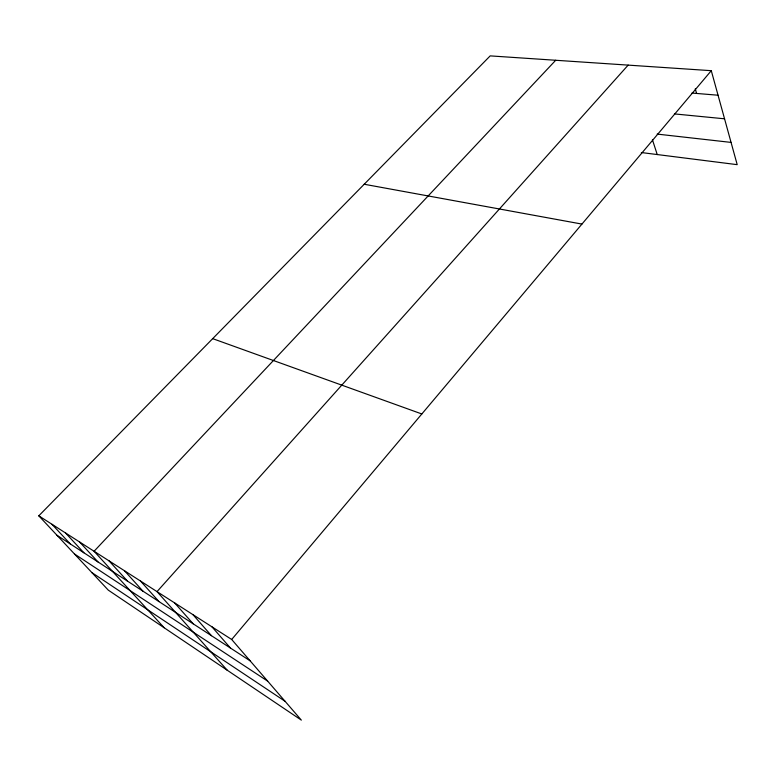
<?xml version="1.0" encoding="UTF-8"?>
<svg xmlns="http://www.w3.org/2000/svg" width="776" height="776" viewBox="0 0 776 776"><rect width="100%" height="100%" fill="white"/><g stroke="black" fill="none" stroke-linecap="round" stroke-linejoin="round"><path stroke-width="1.16" d="M711.282 70.684L490.19 55.882L38.8 515.827L108.291 590.138L301.34 720.118L231.684 639.482L711.282 70.684L737.2 164.657L641.335 152.542M628.162 65.116L157.024 591.622L227.252 670.231M555.713 60.266L94.08 551.27L164.172 627.765M691.969 93.062L718.043 95.215M674.412 113.907L724.551 118.806M657.175 134.093L731.06 142.406M364.216 184.251L581.932 224.08M212.692 338.646L421.824 413.967M38.8 515.827L231.684 639.482M57.007 535.304L250.124 660.832M74.477 553.977L267.681 681.153M91.907 572.61L285.083 701.3M51.982 524.285L70.247 543.908M65.572 532.996L83.895 552.784M79.598 541.987L97.98 561.931M109.038 560.864L127.497 581.117M124.499 570.767L142.988 591.186M140.485 581.02L158.993 601.594M174.668 602.933L193.185 623.817M192.972 614.67L211.479 635.709M211.964 626.843L230.443 648.038M652.422 139.738L657.233 154.56M695.277 88.833L696.606 93.44"/></g></svg>
